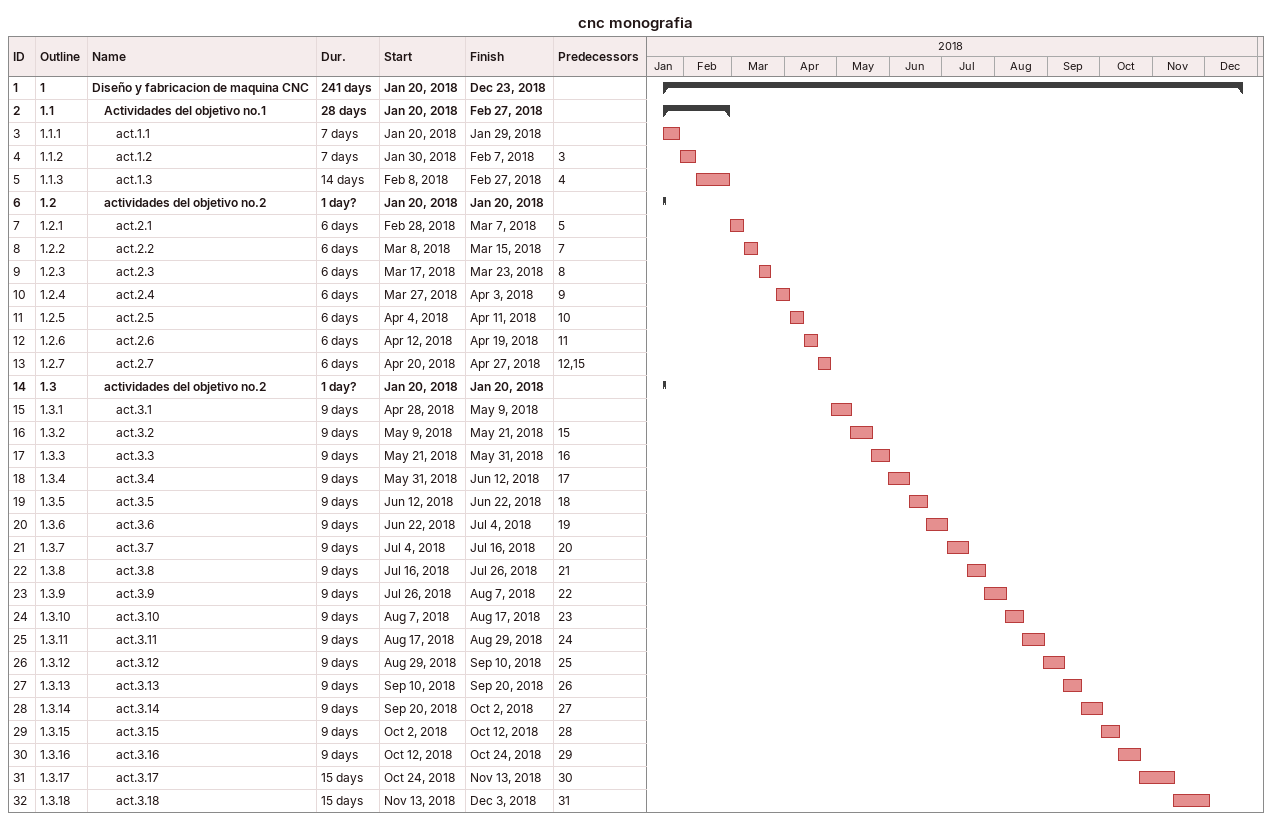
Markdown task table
cnc monografia

| ID | WBS | Task | Duration | Start | Finish | Predecessors |
|---|---|---|---|---|---|---|
| 1 | 1 | **Diseño y fabricacion de maquina CNC** | 241d | 2018-01-20 | 2018-12-23 |  |
| 2 | 1.1 | **Actividades del objetivo no.1** | 28d | 2018-01-20 | 2018-02-27 |  |
| 3 | 1.1.1 | act.1.1 | 7d | 2018-01-20 | 2018-01-29 |  |
| 4 | 1.1.2 | act.1.2 | 7d | 2018-01-30 | 2018-02-07 | 3 |
| 5 | 1.1.3 | act.1.3 | 14d | 2018-02-08 | 2018-02-27 | 4 |
| 6 | 1.2 | **actividades del objetivo no.2** | 1d? | 2018-01-20 | 2018-01-20 |  |
| 7 | 1.2.1 | act.2.1 | 6d | 2018-02-28 | 2018-03-07 | 5 |
| 8 | 1.2.2 | act.2.2 | 6d | 2018-03-08 | 2018-03-15 | 7 |
| 9 | 1.2.3 | act.2.3 | 6d | 2018-03-17 | 2018-03-23 | 8 |
| 10 | 1.2.4 | act.2.4 | 6d | 2018-03-27 | 2018-04-03 | 9 |
| 11 | 1.2.5 | act.2.5 | 6d | 2018-04-04 | 2018-04-11 | 10 |
| 12 | 1.2.6 | act.2.6 | 6d | 2018-04-12 | 2018-04-19 | 11 |
| 13 | 1.2.7 | act.2.7 | 6d | 2018-04-20 | 2018-04-27 | 12, 15 |
| 14 | 1.3 | **actividades del objetivo no.2** | 1d? | 2018-01-20 | 2018-01-20 |  |
| 15 | 1.3.1 | act.3.1 | 9d | 2018-04-28 | 2018-05-09 |  |
| 16 | 1.3.2 | act.3.2 | 9d | 2018-05-09 | 2018-05-21 | 15 |
| 17 | 1.3.3 | act.3.3 | 9d | 2018-05-21 | 2018-05-31 | 16 |
| 18 | 1.3.4 | act.3.4 | 9d | 2018-05-31 | 2018-06-12 | 17 |
| 19 | 1.3.5 | act.3.5 | 9d | 2018-06-12 | 2018-06-22 | 18 |
| 20 | 1.3.6 | act.3.6 | 9d | 2018-06-22 | 2018-07-04 | 19 |
| 21 | 1.3.7 | act.3.7 | 9d | 2018-07-04 | 2018-07-16 | 20 |
| 22 | 1.3.8 | act.3.8 | 9d | 2018-07-16 | 2018-07-26 | 21 |
| 23 | 1.3.9 | act.3.9 | 9d | 2018-07-26 | 2018-08-07 | 22 |
| 24 | 1.3.10 | act.3.10 | 9d | 2018-08-07 | 2018-08-17 | 23 |
| 25 | 1.3.11 | act.3.11 | 9d | 2018-08-17 | 2018-08-29 | 24 |
| 26 | 1.3.12 | act.3.12 | 9d | 2018-08-29 | 2018-09-10 | 25 |
| 27 | 1.3.13 | act.3.13 | 9d | 2018-09-10 | 2018-09-20 | 26 |
| 28 | 1.3.14 | act.3.14 | 9d | 2018-09-20 | 2018-10-02 | 27 |
| 29 | 1.3.15 | act.3.15 | 9d | 2018-10-02 | 2018-10-12 | 28 |
| 30 | 1.3.16 | act.3.16 | 9d | 2018-10-12 | 2018-10-24 | 29 |
| 31 | 1.3.17 | act.3.17 | 15d | 2018-10-24 | 2018-11-13 | 30 |
| 32 | 1.3.18 | act.3.18 | 15d | 2018-11-13 | 2018-12-03 | 31 |
